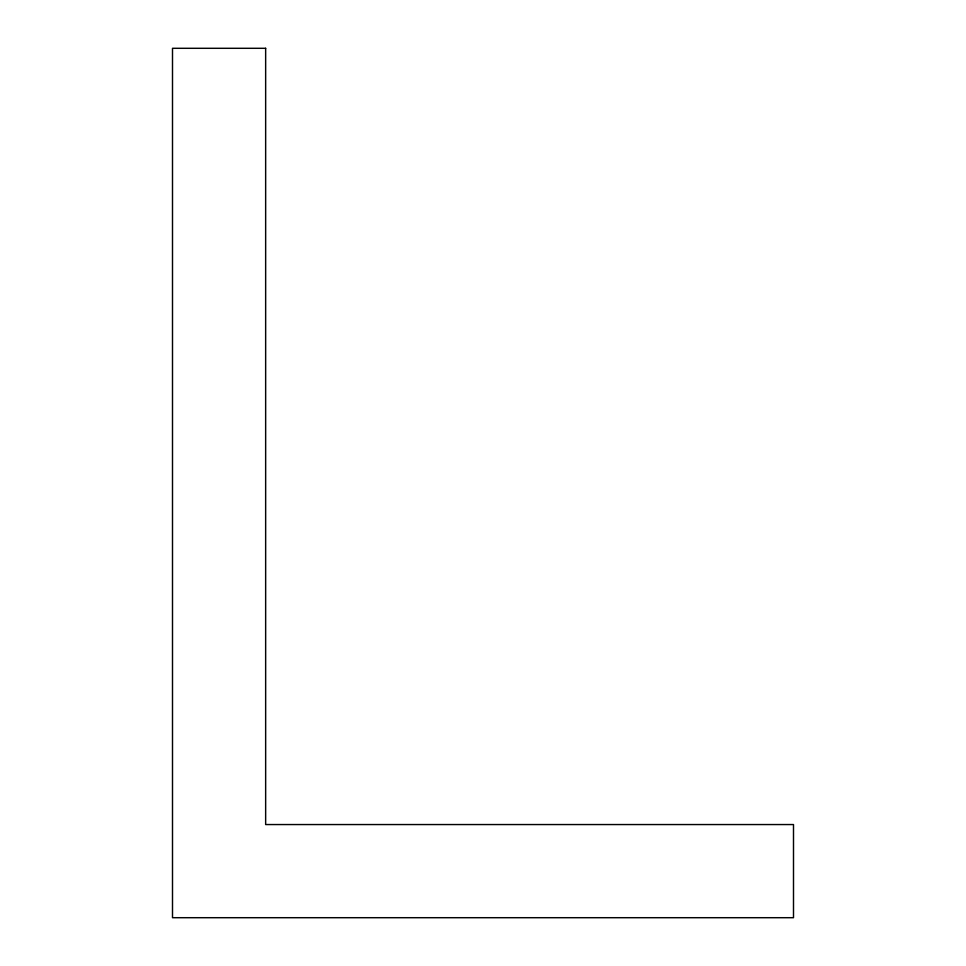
<?xml version="1.0" encoding="UTF-8"?>
<svg xmlns="http://www.w3.org/2000/svg" width="966" height="966" viewBox="0 0 966 966"><rect width="100%" height="100%" fill="white"/><g stroke="black" fill="none" stroke-linecap="round" stroke-linejoin="round"><path stroke-width="1.45" d="M265.65 48.3L172.503 48.3L172.503 917.7L793.497 917.7L793.497 824.553L265.65 824.553L265.65 48.3"/></g></svg>
